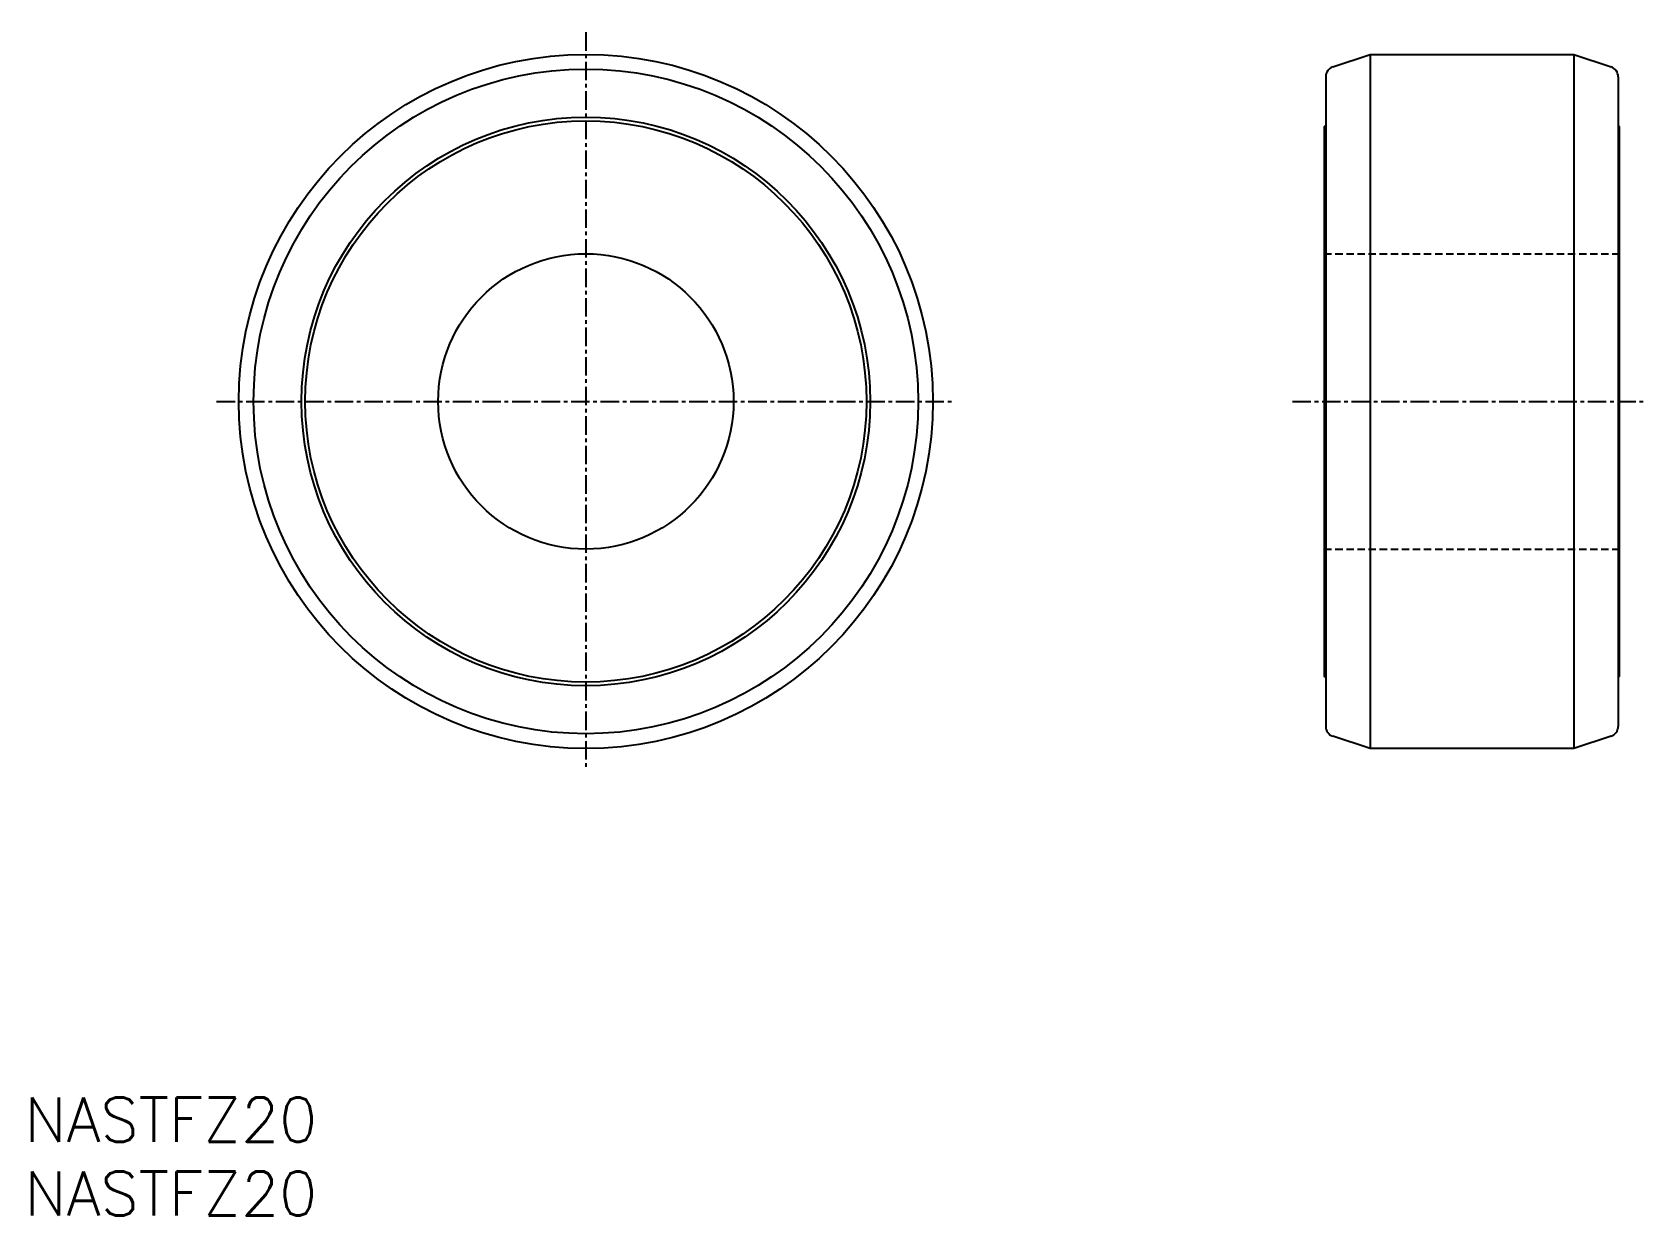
# Model space of a CAD drawing. Extents: x 45 to 155, y 37 to 117.
import ezdxf
from ezdxf.enums import TextEntityAlignment as Align

# ---------------------------------------------------------------- set-up
doc = ezdxf.new("R2010")
doc.units = 0
doc.linetypes.add('CENTER', pattern=[2, 1.25, -0.25, 0.25, -0.25])
doc.linetypes.add('DASHED', pattern=[0.75, 0.5, -0.25])
doc.layers.get('0').update_dxf_attribs({"linetype": 'CONTINUOUS'})
doc.layers.add('CENTER', color=1, linetype='CENTER')
doc.styles.get("Standard").update_dxf_attribs({"font": 'txt.shx', "bigfont": 'extfont.shx'})

msp = doc.modelspace()

# ---------------------------------------------------------------- linework, layer by layer
at = {"color": 7, "linetype": 'CONTINUOUS'}
for p, q in [((133.36, 115.09), (135.88, 115.93)), ((135.88, 115.93), (135.88, 68.93)), ((135.88, 115.93), (149.68, 115.93)), ((149.68, 115.93), (149.68, 68.93)), ((149.68, 115.93), (152.2, 115.09)), ((132.88, 114.42), (132.88, 70.43)), ((152.68, 114.42), (152.68, 70.43)), ((132.78, 111.03), (132.88, 111.13)), ((132.78, 111.03), (132.78, 73.83)), ((152.68, 111.13), (152.78, 111.03)), ((152.78, 73.83), (152.78, 111.03)), ((132.88, 73.73), (132.78, 73.83)), ((152.78, 73.83), (152.68, 73.73)), ((135.88, 68.93), (133.36, 69.77)), ((149.68, 68.93), (135.88, 68.93)), ((152.2, 69.77), (149.68, 68.93))]:
    msp.add_line(p, q, dxfattribs=at)
at = {"color": 3, "linetype": 'DASHED'}
for p, q in [((132.78, 102.43), (152.78, 102.43)), ((132.78, 82.43), (152.78, 82.43))]:
    msp.add_line(p, q, dxfattribs=at)
at = {"color": 7, "linetype": 'CONTINUOUS'}
for radius in [23.5, 22.5, 19.25, 19, 10]:
    msp.add_circle((82.78, 92.43), radius, dxfattribs=at)
for centre, start, end in [((133.58, 114.42), 108.4351, 180.0005), ((151.98, 114.42), 359.9991, 71.5648), ((133.58, 70.43), 179.9995, 251.5649), ((151.98, 70.43), 288.4353, 0.0009)]:
    msp.add_arc(centre, 0.7, start, end, dxfattribs=at)
at = {"layer": 'CENTER', "color": 1, "linetype": 'CENTER'}
for p, q in [((82.78, 117.43), (82.78, 67.43)), ((57.78, 92.43), (107.78, 92.43)), ((130.63, 92.43), (154.61, 92.43))]:
    msp.add_line(p, q, dxfattribs=at)

# ---------------------------------------------------------------- texts
at = {"color": 7, "linetype": 'CONTINUOUS'}
for p in [(44.78, 43.8), (44.78, 38.8)]:
    msp.add_text('NASTFZ20', height=3, dxfattribs=at).set_placement(p, align=Align.MIDDLE_LEFT)

doc.saveas('drawing.dxf')
